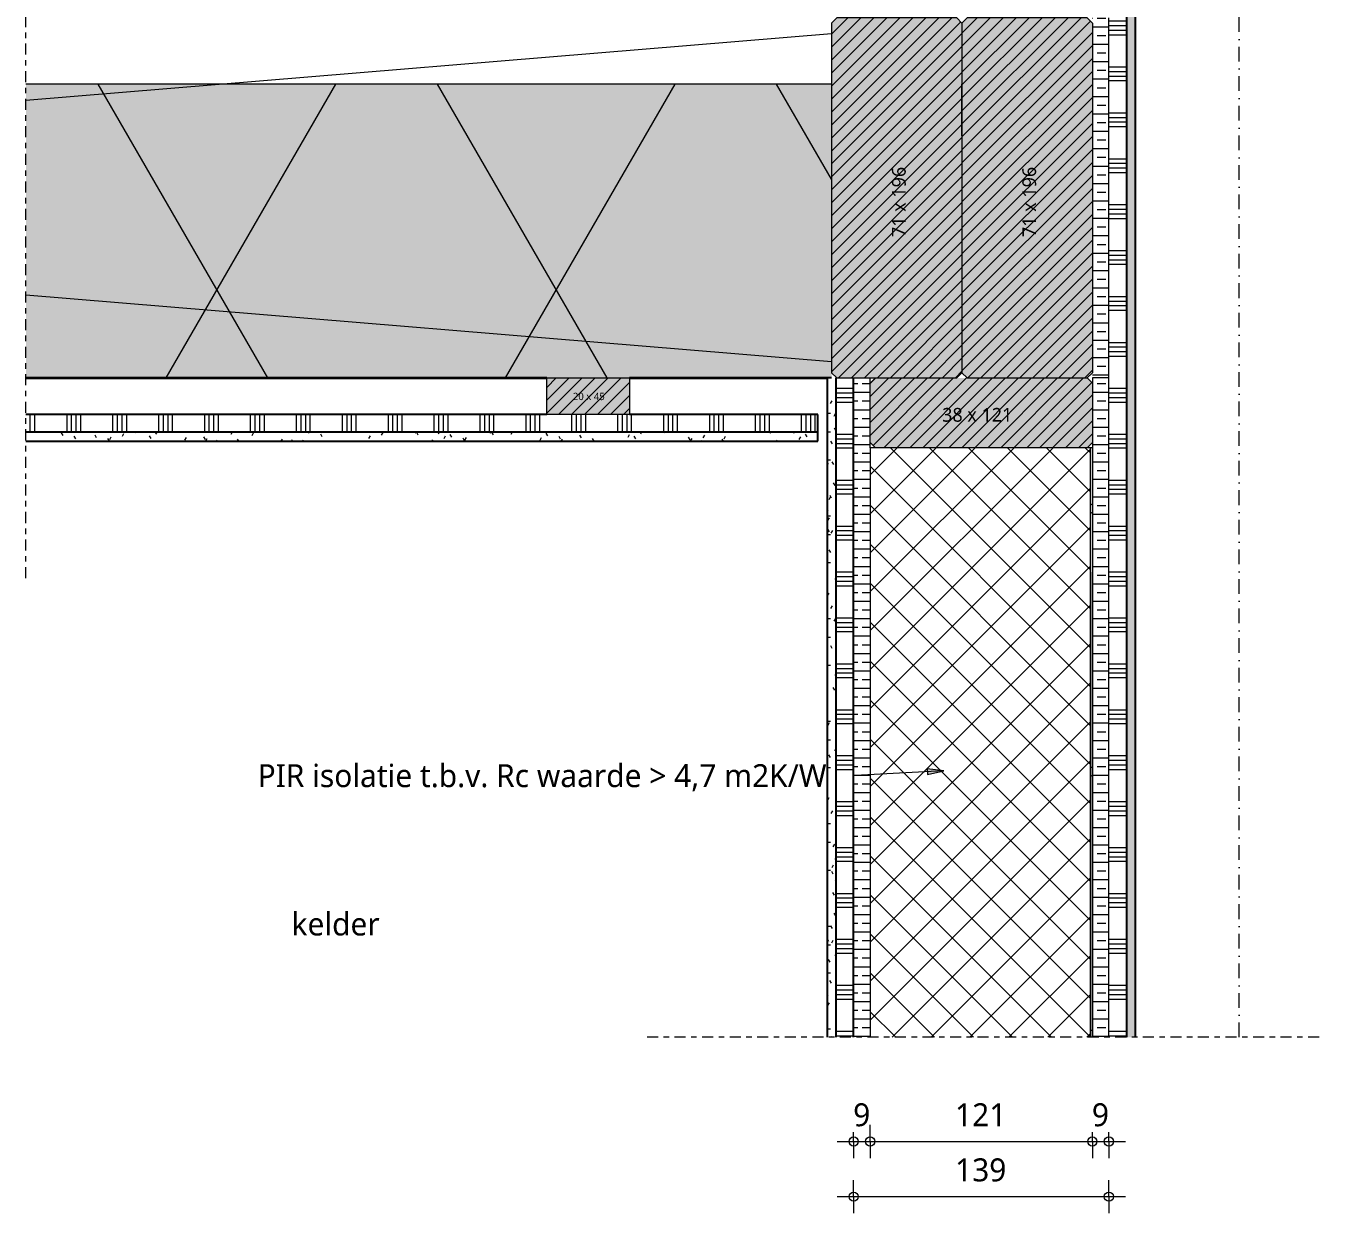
# Model space of a CAD drawing. Header units: millimetres. Extents: x 2927 to 18500, y -7154 to 6447.
# Drawn here: x 8713 to 9417, y -182 to 465 of the extents above; entities that cross this region are included whole.
import ezdxf

# ---------------------------------------------------------------- set-up
doc = ezdxf.new("R2010")
doc.units = ezdxf.units.MM
doc.linetypes.add('MV_center', pattern=[15, 6, -3, 3, -3])
doc.linetypes.add('MV_stramien', pattern=[16, 8, -4, 0, -4])
for name, color, linetype, lineweight in [('A-ANNO-DIMS', 211, 'Continuous', 13), ('A-ANNO-DIMS-5', 211, 'Continuous', 13), ('A-ANNO-NOTE', 131, 'Continuous', 18), ('A-DETL', 90, 'Continuous', 13), ('A-DETL-GENF', 92, 'Continuous', 18), ('A-DETL-MEDM', 33, 'Continuous', 18), ('G-ANNO-TEXT', 231, 'Continuous', 13)]:
    doc.layers.add(name, color=color, linetype=linetype, lineweight=lineweight)
doc.styles.add('Segoe UI', font='segoeui.ttf', dxfattribs={"height": 7.5})
doc.styles.add('Segoe UI_1', font='segoeui.ttf', dxfattribs={"height": 4})
doc.styles.add('Segoe UI_3', font='segoeui.ttf', dxfattribs={"height": 12.5})
doc.dimstyles.new('2_5_mm', dxfattribs={"dimscale": 304.8, "dimtxt": 13.092049, "dimasz": 0.016404, "dimexe": 0.029528, "dimexo": 0.0625, "dimgap": 0.014764, "dimtad": 1, "dimdec": 0, "dimzin": 0, "dimdsep": 46, "dimtxsty": 'Segoe UI_3', "dimblk1": 'DOTBLANK', "dimblk2": 'DOTBLANK', "dimsah": 1, "dimcen": 0.09, "dimdle": 0.029528, "dimazin": 0, "dimtfac": 1, "dimtdec": 4, "dimtix": 1, "dimtmove": 0, "dimatfit": 3, "dimfxl": 0.029528, "dimfxlon": 1, "dimtvp": 1, "dimtfill": 1, "dimtolj": 1, "dimtzin": 0, "dimarcsym": 2})
pattern_1 = [(0, (0, 10), (0, 25), []), (0, (0, 12.5), (0, 25), []), (0, (0, 15), (0, 25), []), (0, (0, 17.5), (0, 25), [])]
pattern_2 = [(0, (0, 0), (20.32, 5.08), [1.676, -13.564, 1.676, -13.564, -81.28]), (0, (0, 0), (20.32, 5.08), [-30.48, 1.676, -28.804, 1.676, -13.564, -35.56]), (0, (0, 0), (20.32, 5.08), [-76.2, 1.676, -8.484, 1.676, -23.724]), (120, (7.62, 2.54), (-14.559409, 15.0576362), [1.676, -13.564, 1.676, -13.564, -81.28]), (120, (7.62, 2.54), (-14.559409, 15.0576362), [-30.48, 1.676, -28.804, 1.676, -13.564, -35.56]), (120, (7.62, 2.54), (-14.559409, 15.0576362), [-76.2, 1.676, -8.484, 1.676, -23.724]), (240, (10.16, 12.7), (-5.760591, -20.1376362), [1.676, -13.564, 1.676, -13.564, -81.28]), (240, (10.16, 12.7), (-5.760591, -20.1376362), [-30.48, 1.676, -28.804, 1.676, -13.564, -35.56]), (240, (10.16, 12.7), (-5.760591, -20.1376362), [-76.2, 1.676, -8.484, 1.676, -23.724])]
pattern_3 = [(0, (0, 0), (0, 9.476), []), (0, (0, 4.738), (0, 9.476), [4.738, -2.369])]

# ---------------------------------------------------------------- blocks, each defined once
blk = doc.blocks.new('42 isolatie - Type 1-3770266-Details Domera')
at = {"layer": 'A-DETL-GENF'}
blk.add_hatch(color=256, dxfattribs=at).paths.add_polyline_path([(90.46, 0.8), (529.28, 0.8), (529.28, 160.8), (90.46, 160.8), (90.46, 132.56)])
at = {"layer": 'A-DETL-GENF', "lineweight": 13}
h = blk.add_hatch(dxfattribs=at)
h.set_pattern_fill('FP_48', color=256, style=0, pattern_type=2)
h.set_pattern_definition([(60, (-2360.91, 160.98), (-138.564, 80), []), (120, (-2360.91, 160.98), (-138.564, -80), [])])
h.paths.add_polyline_path([(90.46, 0.8), (529.28, 0.8), (529.28, 160.8), (90.46, 160.8), (90.46, 132.56)])
at = {"layer": 'A-DETL-GENF'}
for p, q in [((529.28, 160.8), (90.46, 160.8)), ((529.28, 160.8), (90.46, 160.8)), ((600.28, 132.56), (600.28, 160.8)), ((90.46, 0.8), (374.16, 0.8)), ((90.46, 0.8), (374.16, 0.8)), ((374.16, 0.8), (419.16, 0.8)), ((419.16, 0.8), (526.78, 0.8)), ((419.16, 0.8), (526.78, 0.8)), ((526.78, 0.8), (529.28, 0.8))]:
    blk.add_line(p, q, dxfattribs=at)
blk = doc.blocks.new('42_isolatie - Type 1-3237996-Details Domera')
at = {"layer": 'A-DETL-GENF'}
blk.add_hatch(color=256, dxfattribs=at).paths.add_polyline_path([(321.28, 121.8), (0.28, 121.8), (0.28, 120.8), (321.28, 120.8)])
at = {"layer": 'A-DETL-GENF', "lineweight": 13}
h = blk.add_hatch(dxfattribs=at)
h.set_pattern_fill('FP_165', color=256, style=0, pattern_type=2)
h.set_pattern_definition([(60, (12.83, 244.8), (-107.387, 62), []), (120, (12.83, 244.8), (-107.387, -62), [])])
h.paths.add_polyline_path([(321.28, 121.8), (0.28, 121.8), (0.28, 120.8), (321.28, 120.8)])
at = {"layer": 'A-DETL-GENF'}
for p, q in [((0.28, 121.8), (0.28, 120.8)), ((321.28, 121.8), (68.07, 121.8))]:
    blk.add_line(p, q, dxfattribs=at)
blk = doc.blocks.new('00 hout_rechthoekig_sls - SLS 38x121-V115-Details Domera')
at = {"layer": 'A-DETL-GENF'}
blk.add_hatch(color=256, dxfattribs=at).paths.add_polyline_path([(118.17, 0), (2.83, 0), (0, -2.83), (0, -35.17), (2.83, -38), (118.17, -38), (121, -35.17), (121, -2.83)])
at = {"layer": 'A-DETL-MEDM', "lineweight": 13}
h = blk.add_hatch(dxfattribs=at)
h.set_pattern_fill('FP_166', color=256, style=0, pattern_type=2)
h.set_pattern_definition([(225, (9293.418, 235.172), (3.535534, -3.535534), [])])
h.paths.add_polyline_path([(118.17, 0), (2.83, 0), (0, -2.83), (0, -35.17), (2.83, -38), (118.17, -38), (121, -35.17), (121, -2.83)])
at = {"layer": 'A-DETL-MEDM'}
for p, q in [((0, -2.83), (2.83, 0)), ((2.83, 0), (0, -2.83)), ((118.17, 0), (121, -2.83)), ((118.17, 0), (121, -2.83)), ((2.83, -38), (0, -35.17)), ((0, -35.17), (2.83, -38)), ((121, -35.17), (118.17, -38)), ((118.17, -38), (121, -35.17))]:
    blk.add_line(p, q, dxfattribs=at)
blk = doc.blocks.new('00 hout_rechthoekig_sls - Vuren 71x196-4309782-Details Domera')
at = {"layer": 'A-DETL-GENF'}
blk.add_hatch(color=256, dxfattribs=at).paths.add_polyline_path([(196, -2.83), (193.17, 0), (2.83, 0), (0, -2.83), (0, -68.17), (2.83, -71), (193.17, -71), (196, -68.17)])
at = {"layer": 'A-DETL-MEDM', "lineweight": 13}
h = blk.add_hatch(dxfattribs=at)
h.set_pattern_fill('FP_172', color=256, style=0, pattern_type=2)
h.set_pattern_definition([(135, (469.172, -9293.418), (-3.535534, -3.535534), [])])
h.paths.add_polyline_path([(196, -2.83), (193.17, 0), (2.83, 0), (0, -2.83), (0, -68.17), (2.83, -71), (193.17, -71), (196, -68.17)])
at = {"layer": 'A-DETL-MEDM'}
for p, q in [((0, -2.83), (2.83, 0)), ((2.83, 0), (0, -2.83)), ((2.83, 0), (193.17, 0)), ((193.17, 0), (196, -2.83)), ((0, -2.83), (0, -68.17)), ((193.17, 0), (196, -2.83)), ((196, -68.17), (196, -2.83)), ((2.83, -71), (0, -68.17)), ((0, -68.17), (2.83, -71)), ((196, -68.17), (193.17, -71)), ((193.17, -71), (196, -68.17))]:
    blk.add_line(p, q, dxfattribs=at)
blk = doc.blocks.new('NLRS_00_DI_maskeer - Type 1-4234587-Details Domera')
at = {"layer": 'A-DETL-GENF', "linetype": 'MV_center'}
blk.add_line((-100, 0), (268, 0), dxfattribs=at)
blk = doc.blocks.new('00 hout_rechthoekig_sls - Vuren 20x45-V124-Details Domera')
at = {"layer": 'A-DETL-GENF', "lineweight": 13}
blk.add_hatch(color=256, dxfattribs=at).paths.add_polyline_path([(45, -20), (45, 0), (0, 0), (0, -20)])
at = {"layer": 'A-DETL-MEDM', "lineweight": 13}
h = blk.add_hatch(dxfattribs=at)
h.set_pattern_fill('FP_173', color=256, style=0, pattern_type=2)
h.set_pattern_definition([(45, (-8996.299, -273.172), (-3.535534, 3.535534), [])])
h.paths.add_polyline_path([(45, -20), (45, 0), (0, 0), (0, -20)])
at = {"layer": 'A-DETL-MEDM'}
for p, q in [((0, 0), (45, 0)), ((0, -20), (0, 0)), ((45, 0), (45, -20)), ((45, 0), (45, -20)), ((45, 0), (45, -20)), ((45, -20), (0, -20)), ((45, -20), (0, -20))]:
    blk.add_line(p, q, dxfattribs=at)
blk = doc.blocks.new('00 hout_rechthoekig_sls - Vuren 71x196-V127-Details Domera')
at = {"layer": 'A-DETL-GENF'}
blk.add_hatch(color=256, dxfattribs=at).paths.add_polyline_path([(196, -2.83), (193.17, 0), (2.83, 0), (0, -2.83), (0, -68.17), (2.83, -71), (193.17, -71), (196, -68.17)])
at = {"layer": 'A-DETL-MEDM', "lineweight": 13}
h = blk.add_hatch(dxfattribs=at)
h.set_pattern_fill('FP_175', color=256, style=0, pattern_type=2)
h.set_pattern_definition([(135, (469.172, -9222.418), (-3.535534, -3.535534), [])])
h.paths.add_polyline_path([(196, -2.83), (193.17, 0), (2.83, 0), (0, -2.83), (0, -68.17), (2.83, -71), (193.17, -71), (196, -68.17)])
at = {"layer": 'A-DETL-MEDM'}
for p, q in [((0, -2.83), (2.83, 0)), ((2.83, 0), (0, -2.83)), ((2.83, 0), (193.17, 0)), ((193.17, 0), (196, -2.83)), ((0, -2.83), (0, -68.17)), ((193.17, 0), (196, -2.83)), ((196, -68.17), (196, -2.83)), ((2.83, -71), (0, -68.17)), ((0, -68.17), (2.83, -71)), ((196, -68.17), (193.17, -71)), ((193.17, -71), (196, -68.17)), ((2.83, -71), (193.17, -71))]:
    blk.add_line(p, q, dxfattribs=at)
blk = doc.blocks.new('NLRS_00_DI_maskeer - Type 1-4234585-Details Domera')
at = {"layer": 'A-DETL-GENF', "linetype": 'MV_center'}
blk.add_line((-100, 0), (365, 0), dxfattribs=at)
blk = doc.blocks.new('DIMBLOCK136-Details Domera')
at = {"layer": 'A-ANNO-DIMS-5'}
for p, q in [((9163.42, -142.55), (9163.42, -133.55)), ((9172.42, -142.55), (9172.42, -133.55)), ((9154.42, -142.55), (9172.42, -142.55)), ((9163.42, -142.55), (9163.42, -151.55)), ((9172.42, -142.55), (9172.42, -151.55))]:
    blk.add_line(p, q, dxfattribs=at)
for centre in [(9163.42, -142.55), (9172.42, -142.55)]:
    blk.add_circle(centre, 2.5, dxfattribs=at)
at = {"layer": 'A-ANNO-DIMS-5', "color": 0, "insert": (9163.16, -121.74), "char_height": 12.5, "width": 11.4258, "attachment_point": 1, "line_spacing_factor": 1.142579, "style": 'Segoe UI_3', "bg_fill": 3, "box_fill_scale": 1.25, "bg_fill_color": 9, "bg_fill_true_color": 13158600, "bg_fill_transparency": 0}
blk.add_mtext('9', dxfattribs=at)
blk = doc.blocks.new('_DotBlank')
at = {"color": 0, "linetype": 'ByBlock', "lineweight": -2}
blk.add_line((-0.5, 0), (-1, 0), dxfattribs=at)
blk.add_circle((0, 0), 0.5, dxfattribs=at)
blk = doc.blocks.new('DIMBLOCK137-Details Domera')
at = {"layer": 'A-ANNO-DIMS-5'}
for p, q in [((9172.42, -142.55), (9172.42, -133.55)), ((9293.42, -142.55), (9293.42, -133.55)), ((9172.42, -142.55), (9293.42, -142.55)), ((9172.42, -142.55), (9172.42, -151.55)), ((9293.42, -142.55), (9293.42, -151.55))]:
    blk.add_line(p, q, dxfattribs=at)
for centre in [(9172.42, -142.55), (9293.42, -142.55)]:
    blk.add_circle(centre, 2.5, dxfattribs=at)
at = {"layer": 'A-ANNO-DIMS-5', "color": 0, "insert": (9218.64, -121.74), "char_height": 12.5, "width": 34.2774, "attachment_point": 1, "line_spacing_factor": 1.142579, "style": 'Segoe UI_3', "bg_fill": 3, "box_fill_scale": 1.25, "bg_fill_color": 9, "bg_fill_true_color": 13158600, "bg_fill_transparency": 0}
blk.add_mtext('121', dxfattribs=at)
blk = doc.blocks.new('DIMBLOCK138-Details Domera')
at = {"layer": 'A-ANNO-DIMS-5'}
for p, q in [((9293.42, -142.55), (9293.42, -133.55)), ((9302.42, -142.55), (9302.42, -133.55)), ((9293.42, -142.55), (9311.42, -142.55)), ((9293.42, -142.55), (9293.42, -151.55)), ((9302.42, -142.55), (9302.42, -151.55))]:
    blk.add_line(p, q, dxfattribs=at)
for centre in [(9293.42, -142.55), (9302.42, -142.55)]:
    blk.add_circle(centre, 2.5, dxfattribs=at)
at = {"layer": 'A-ANNO-DIMS-5', "color": 0, "insert": (9293.16, -121.74), "char_height": 12.5, "width": 11.4258, "attachment_point": 1, "line_spacing_factor": 1.142579, "style": 'Segoe UI_3', "bg_fill": 3, "box_fill_scale": 1.25, "bg_fill_color": 9, "bg_fill_true_color": 13158600, "bg_fill_transparency": 0}
blk.add_mtext('9', dxfattribs=at)
blk = doc.blocks.new('DIMBLOCK142-Details Domera')
at = {"layer": 'A-ANNO-DIMS-5'}
for p, q in [((9163.42, -172.55), (9163.42, -163.55)), ((9302.42, -172.55), (9302.42, -163.55)), ((9154.42, -172.55), (9311.42, -172.55)), ((9163.42, -172.55), (9163.42, -181.55)), ((9302.42, -172.55), (9302.42, -181.55))]:
    blk.add_line(p, q, dxfattribs=at)
for centre in [(9163.42, -172.55), (9302.42, -172.55)]:
    blk.add_circle(centre, 2.5, dxfattribs=at)
at = {"layer": 'A-ANNO-DIMS-5', "color": 0, "insert": (9218.64, -151.74), "char_height": 12.5, "width": 34.2774, "attachment_point": 1, "line_spacing_factor": 1.142579, "style": 'Segoe UI_3', "bg_fill": 3, "box_fill_scale": 1.25, "bg_fill_color": 9, "bg_fill_true_color": 13158600, "bg_fill_transparency": 0}
blk.add_mtext('139', dxfattribs=at)

msp = doc.modelspace()

# ---------------------------------------------------------------- hatches: boundary and pattern name
at = {"layer": 'A-DETL-GENF', "lineweight": 13}
h = msp.add_hatch(dxfattribs=at)
h.set_pattern_fill('FP_144', color=253, style=0, pattern_type=2)
h.set_pattern_definition(pattern_1)
h.paths.add_polyline_path([(9302.42, -85.83), (9311.92, -85.83), (9311.92, 924.17), (9302.42, 924.17), (9302.42, 167.38)])
h = msp.add_hatch(dxfattribs=at)
h.set_pattern_fill('FP_5', color=253, style=0, pattern_type=2)
h.set_pattern_definition(pattern_2)
h.paths.add_polyline_path([(9311.92, -85.83), (9316.92, -85.83), (9316.92, 924.17), (9311.92, 924.17), (9311.92, 167.38)])
h = msp.add_hatch(dxfattribs=at)
h.set_pattern_fill('FP_4', color=250, style=0, pattern_type=2)
h.set_pattern_definition(pattern_3)
h.paths.add_polyline_path([(9302.42, 273.17), (9302.42, 469.17), (9293.42, 469.17), (9293.42, 273.17)])
h = msp.add_hatch(dxfattribs=at)
h.set_pattern_fill('FP_5', color=253, style=0, pattern_type=2)
h.set_pattern_definition(pattern_2)
h.paths.add_polyline_path([(9148.92, -85.83), (9153.92, -85.83), (9153.92, 273.17), (9148.92, 273.17), (9148.92, 167.38)])
h = msp.add_hatch(dxfattribs=at)
h.set_pattern_fill('FP_144', color=253, style=0, pattern_type=2)
h.set_pattern_definition(pattern_1)
h.paths.add_polyline_path([(9153.92, -85.83), (9163.42, -85.83), (9163.42, 273.17), (9153.92, 273.17), (9153.92, 167.38)])
h = msp.add_hatch(dxfattribs=at)
h.set_pattern_fill('FP_4', color=250, style=0, pattern_type=2)
h.set_pattern_definition(pattern_3)
h.paths.add_polyline_path([(9172.42, -85.83), (9172.42, 273.17), (9163.42, 273.17), (9163.42, -85.83)])
h = msp.add_hatch(dxfattribs=at)
h.set_pattern_fill('FP_4', color=250, style=0, pattern_type=2)
h.set_pattern_definition(pattern_3)
h.paths.add_polyline_path([(9302.42, -85.83), (9302.42, 273.17), (9293.42, 273.17), (9293.42, -85.83)])
h = msp.add_hatch(dxfattribs=at)
h.set_pattern_fill('FP_6', color=253, style=0, pattern_type=2)
h.set_pattern_definition([(90, (10, 0), (-25, 1e-15), []), (90, (12.5, 0), (-25, 1e-15), []), (90, (15, 0), (-25, 1e-15), []), (90, (17.5, 0), (-25, 1e-15), [])])
h.paths.add_polyline_path([(9057, 243.67), (9143.91, 243.67), (9143.91, 253.17), (8712.6, 253.17), (8712.6, 243.67), (9041.3, 243.67)])
h = msp.add_hatch(dxfattribs=at)
h.set_pattern_fill('FP_5', color=253, style=0, pattern_type=2)
h.set_pattern_definition(pattern_2)
h.paths.add_polyline_path([(9057, 238.67), (9143.91, 238.67), (9143.91, 243.67), (8712.6, 243.67), (8712.6, 238.67), (8781.69, 238.67)])
h = msp.add_hatch(dxfattribs=at)
h.set_pattern_fill('FP_19', color=251, style=0, pattern_type=2)
h.set_pattern_definition([(45, (0, 0), (-10.606602, 10.606602), []), (135, (0, 0), (-10.606602, -10.606602), [])])
h.paths.add_polyline_path([(9292.42, -85.83), (9292.42, 235.17), (9172.42, 235.17), (9172.42, -85.83)])
at = {"layer": 'G-ANNO-TEXT'}
msp.add_hatch(color=7, dxfattribs=at).paths.add_polyline_path([(9212.52, 59.27), (9203.45, 60.36), (9203.62, 57.19)])

# ---------------------------------------------------------------- linework, layer by layer
at = {"layer": 'A-DETL', "lineweight": 25}
for p, q in [((9311.92, 924.17), (9311.92, -85.83)), ((9316.92, -85.83), (9316.92, 924.17)), ((9151.42, 273.17), (9148.92, 273.17)), ((9148.92, 273.17), (9148.92, -85.83)), ((9153.92, -85.83), (9153.92, 273.17)), ((9163.42, -85.83), (9163.42, 273.17)), ((8996.3, 253.17), (8712.6, 253.17)), ((9143.91, 253.17), (9041.3, 253.17)), ((9143.91, 243.67), (9143.91, 253.17)), ((9143.91, 243.67), (8712.6, 243.67)), ((9143.91, 238.67), (9143.91, 243.67)), ((8712.6, 238.67), (9143.91, 238.67))]:
    msp.add_line(p, q, dxfattribs=at)
at = {"layer": 'A-DETL', "linetype": 'MV_stramien', "lineweight": 18}
msp.add_line((9373.42, -85.83), (9373.42, 924.17), dxfattribs=at)
at = {"layer": 'A-DETL', "lineweight": 18}
for p, q in [((9302.42, 273.17), (9302.42, 469.17)), ((9151.42, 460.48), (8712.6, 424.21)), ((9151.42, 281.87), (8712.6, 318.13)), ((9172.42, 235.17), (9172.42, 273.17)), ((9302.42, 273.17), (9293.42, 273.17)), ((9293.42, 273.17), (9293.42, -85.83)), ((9302.42, -85.83), (9302.42, 273.17)), ((9172.42, 235.17), (9172.42, -85.83)), ((9292.42, 235.17), (9172.42, 235.17)), ((9292.42, -85.83), (9292.42, 235.17))]:
    msp.add_line(p, q, dxfattribs=at)
at = {"layer": 'A-DETL', "lineweight": 35}
for p, q in [((8712.6, 273.17), (8996.3, 273.17)), ((9041.3, 273.17), (9148.92, 273.17))]:
    msp.add_line(p, q, dxfattribs=at)
at = {"layer": 'G-ANNO-TEXT', "color": 250}
for p, q in [((9164.17, 56.62), (9163.82, 56.62)), ((9212.52, 59.27), (9164.17, 56.62)), ((9212.52, 59.27), (9203.45, 60.36)), ((9203.45, 60.36), (9203.62, 57.19)), ((9203.62, 57.19), (9212.52, 59.27))]:
    msp.add_line(p, q, dxfattribs=at)

# ---------------------------------------------------------------- block references
at = {"layer": 'A-DETL-GENF', "linetype": 'MV_center'}
for name, p, rotation in [('NLRS_00_DI_maskeer - Type 1-4234585-Details Domera', (8712.6, 264.17), 90.0000000000001), ('NLRS_00_DI_maskeer - Type 1-4234587-Details Domera', (9316.92, -85.83), 180)]:
    msp.add_blockref(name, p, dxfattribs=dict(at, rotation=rotation))
at = {"layer": 'A-DETL-GENF'}
msp.add_blockref('42 isolatie - Type 1-3770266-Details Domera', (8622.14, 272.37), dxfattribs=at)
at = {"layer": 'A-DETL-GENF', "rotation": 269.9999999999998}
msp.add_blockref('42_isolatie - Type 1-3237996-Details Domera', (9171.62, 235.45), dxfattribs=at)
at = {"layer": 'A-DETL-MEDM'}
for name, p, rotation in [('00 hout_rechthoekig_sls - Vuren 71x196-V127-Details Domera', (9222.42, 469.17), 270.0000000000002), ('00 hout_rechthoekig_sls - Vuren 71x196-4309782-Details Domera', (9293.42, 469.17), 270.0000000000002), ('00 hout_rechthoekig_sls - SLS 38x121-V115-Details Domera', (9293.42, 235.17), 180)]:
    msp.add_blockref(name, p, dxfattribs=dict(at, rotation=rotation))
at = {"layer": 'A-DETL-MEDM', "lineweight": 13}
msp.add_blockref('00 hout_rechthoekig_sls - Vuren 20x45-V124-Details Domera', (8996.3, 273.17), dxfattribs=at)

# ---------------------------------------------------------------- texts
at = {"layer": 'A-ANNO-NOTE', "lineweight": 13, "char_height": 7.5, "width": 47.2996, "attachment_point": 1, "rotation": 90, "style": 'Segoe UI'}
for insert in [(9184.27, 349.88), (9255.27, 349.88)]:
    msp.add_mtext('71 x 196', dxfattribs=dict(at, insert=insert))
at = {"layer": 'A-ANNO-NOTE', "lineweight": 13, "attachment_point": 1}
for s, insert, char_height, width, style in [('20 x 45', (9010.49, 265.08), 4, 23.6498, 'Segoe UI_1'), ('38 x 121', (9211.63, 256.82), 7.5, 47.2996, 'Segoe UI')]:
    msp.add_mtext(s, dxfattribs=dict(at, insert=insert, char_height=char_height, width=width, style=style))
at = {"layer": 'G-ANNO-TEXT', "color": 7, "char_height": 12.5, "attachment_point": 1, "style": 'Segoe UI_3'}
for s, insert, width in [('PIR isolatie t.b.v. Rc waarde > 4,7 m2K/W', (8838.82, 62.87), 384.81), ('kelder', (8857.3, -17.9), 57.7215)]:
    msp.add_mtext(s, dxfattribs=dict(at, insert=insert, width=width))

# ---------------------------------------------------------------- dimensions: what is measured, and where the dimension line sits
at = {"layer": 'A-ANNO-DIMS'}
dim = msp.add_linear_dim(base=(9172.42, -142.55), p1=(9163.42, -133.55), p2=(9172.42, -133.55), dimstyle='2_5_mm', override={"dimpost": '<>', "dimfxl": 9}, dxfattribs=at)
dim.commit()
dim.dimension.update_dxf_attribs({"geometry": 'DIMBLOCK136-Details Domera', "text_midpoint": (9167.92, -131.58)})

# ---------------------------------------------------------------- next in the draw order: dimensions: what is measured, and where the dimension line sits
dim = msp.add_linear_dim(base=(9293.42, -142.55), p1=(9172.42, -133.55), p2=(9293.42, -133.55), dimstyle='2_5_mm', override={"dimpost": '<>', "dimfxl": 121}, dxfattribs=at)
dim.commit()
dim.dimension.update_dxf_attribs({"geometry": 'DIMBLOCK137-Details Domera', "text_midpoint": (9232.92, -131.66)})

# ---------------------------------------------------------------- next in the draw order: dimensions: what is measured, and where the dimension line sits
dim = msp.add_linear_dim(base=(9302.42, -142.55), p1=(9293.42, -133.55), p2=(9302.42, -133.55), dimstyle='2_5_mm', override={"dimpost": '<>', "dimfxl": 9}, dxfattribs=at)
dim.commit()
dim.dimension.update_dxf_attribs({"geometry": 'DIMBLOCK138-Details Domera', "text_midpoint": (9297.92, -131.58)})

# ---------------------------------------------------------------- next in the draw order: dimensions: what is measured, and where the dimension line sits
dim = msp.add_linear_dim(base=(9302.42, -172.55), p1=(9163.42, -163.55), p2=(9302.42, -163.55), dimstyle='2_5_mm', override={"dimpost": '<>', "dimfxl": 139}, dxfattribs=at)
dim.commit()
dim.dimension.update_dxf_attribs({"geometry": 'DIMBLOCK142-Details Domera', "text_midpoint": (9232.92, -161.55)})

doc.saveas('drawing.dxf')
